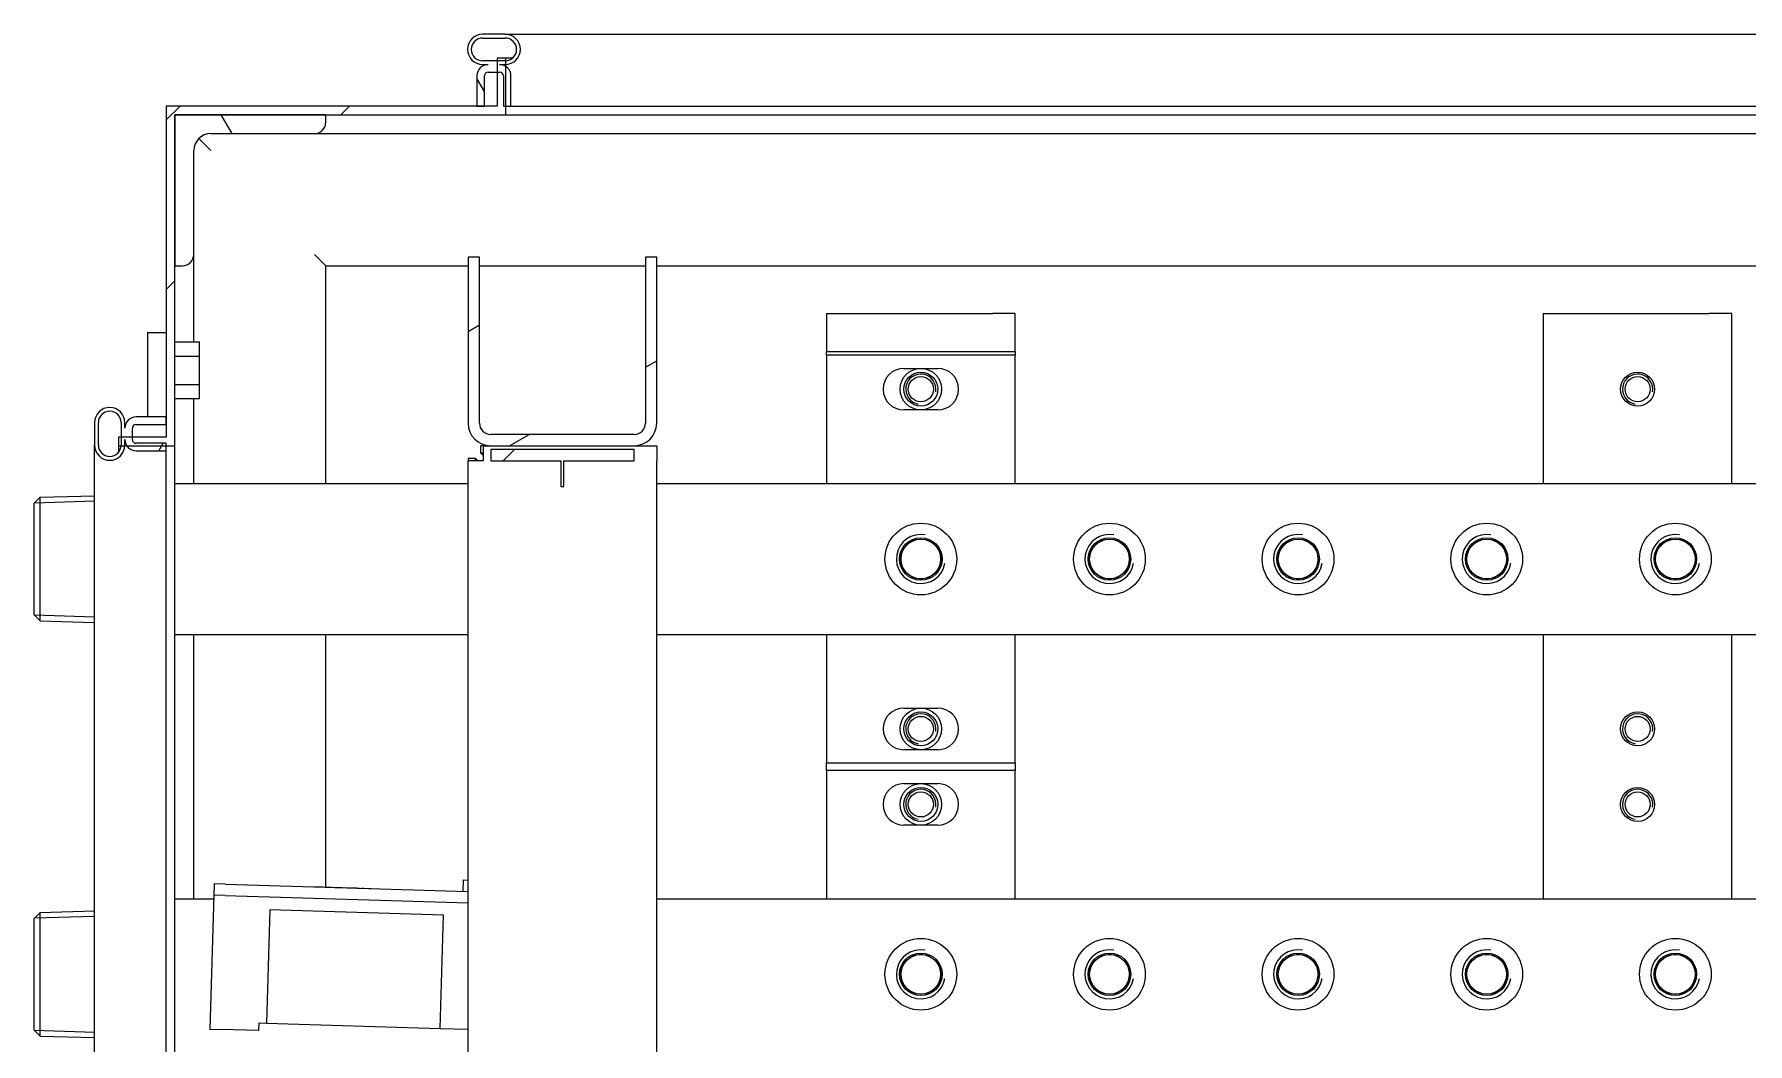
# Model space of a CAD drawing. Header units: millimetres. Extents: x 0 to 5940, y 0 to 4200.
# Drawn here: x 2902.6 to 3356.8, y 3276.6 to 3544 of the extents above; entities that cross this region are included whole.
import ezdxf

# ---------------------------------------------------------------- set-up
doc = ezdxf.new("R2010")
doc.units = ezdxf.units.MM
doc.header["$LTSCALE"] = 10
doc.layers.add('가시적인 것(ISO)', color=3, linetype='Continuous', lineweight=5, true_color=0x00ff00)
doc.layers.add('가시적인 좁은 것(ISO)', color=3, linetype='Continuous', lineweight=5, true_color=0x00ff00)
doc.layers.add('해치(ISO)', color=7, linetype='Continuous', lineweight=5)
pattern_1 = [(45, (0, 0), (-22.45064, 22.45064), [])]
pattern_2 = [(120.0002, (0, 0), (-27.49626, -15.87508), [])]

msp = doc.modelspace()

# ---------------------------------------------------------------- hatches: boundary and pattern name
at = {"layer": '해치(ISO)'}
h = msp.add_hatch(dxfattribs=at)
h.set_pattern_fill('ANSI31', color=256, scale=254, angle=75.00018, style=0)
h.set_pattern_definition(pattern_2)
edge = h.paths.add_edge_path()
edge.add_line((3028.955, 3525.014), (3028.955, 3533.014))
edge.add_ellipse((3025.955, 3533.014), major_axis=(3, 0), ratio=1, start_angle=0, end_angle=56.63299)
edge.add_ellipse((3025.955, 3533.014), major_axis=(1.65, 2.505), ratio=1, start_angle=0, end_angle=33.36701)
edge.add_line((3025.955, 3536.014), (3027.455, 3536.014))
edge.add_ellipse((3027.455, 3540.014), major_axis=(0, -4), ratio=1, start_angle=0, end_angle=2.1491)
edge.add_ellipse((3027.455, 3540.014), major_axis=(0.15, -3.997), ratio=1, start_angle=0, end_angle=177.8509)
edge.add_line((3027.455, 3544.014), (3021.455, 3544.014))
edge.add_ellipse((3021.455, 3540.014), major_axis=(0, 4), ratio=1, start_angle=0, end_angle=180)
edge.add_line((3021.455, 3536.014), (3022.955, 3536.014))
edge.add_ellipse((3022.955, 3533.014), major_axis=(0, 3), ratio=1, start_angle=0, end_angle=90)
edge.add_line((3019.955, 3533.014), (3019.955, 3525.014))
edge.add_line((3019.955, 3525.014), (3021.955, 3525.014))
edge.add_line((3021.955, 3525.014), (3021.955, 3533.014))
edge.add_ellipse((3022.955, 3533.014), major_axis=(-1, 0), ratio=1, start_angle=270, end_angle=360, ccw=False)
edge.add_line((3022.955, 3534.014), (3025.305, 3534.014))
edge.add_line((3025.305, 3534.014), (3025.955, 3534.014))
edge.add_ellipse((3025.955, 3533.014), major_axis=(0, 1), ratio=1, start_angle=270, end_angle=360, ccw=False)
edge.add_line((3026.955, 3533.014), (3026.955, 3525.014))
edge.add_line((3026.955, 3525.014), (3027.605, 3525.014))
edge.add_line((3027.605, 3525.014), (3028.955, 3525.014))
edge = h.paths.add_edge_path(flags=0)
edge.add_ellipse((3027.455, 3540.014), major_axis=(0, 3), ratio=1, start_angle=182.86598, end_angle=360)
edge.add_line((3027.455, 3543.014), (3021.455, 3543.014))
edge.add_ellipse((3021.455, 3540.014), major_axis=(0, -3), ratio=1, start_angle=180, end_angle=360)
edge.add_line((3021.455, 3537.014), (3025.305, 3537.014))
edge.add_line((3025.305, 3537.014), (3027.455, 3537.014))
edge.add_ellipse((3027.455, 3540.014), major_axis=(0.15, -2.996), ratio=1, start_angle=357.13402, end_angle=360)
edge = h.paths.add_edge_path()
edge.add_line((3643.755, 3536.014), (3645.255, 3536.014))
edge.add_ellipse((3645.255, 3533.014), major_axis=(0, 3), ratio=1, start_angle=0, end_angle=90)
edge.add_line((3642.255, 3533.014), (3642.255, 3525.014))
edge.add_line((3642.255, 3525.014), (3644.255, 3525.014))
edge.add_line((3644.255, 3525.014), (3644.255, 3533.014))
edge.add_ellipse((3645.255, 3533.014), major_axis=(-1, 0), ratio=1, start_angle=270, end_angle=360, ccw=False)
edge.add_line((3645.255, 3534.014), (3647.605, 3534.014))
edge.add_line((3647.605, 3534.014), (3648.255, 3534.014))
edge.add_ellipse((3648.255, 3533.014), major_axis=(0, 1), ratio=1, start_angle=270, end_angle=360, ccw=False)
edge.add_line((3649.255, 3533.014), (3649.255, 3525.014))
edge.add_line((3649.255, 3525.014), (3649.905, 3525.014))
edge.add_line((3649.905, 3525.014), (3651.255, 3525.014))
edge.add_line((3651.255, 3525.014), (3651.255, 3533.014))
edge.add_ellipse((3648.255, 3533.014), major_axis=(3, 0), ratio=1, start_angle=0, end_angle=56.63299)
edge.add_ellipse((3648.255, 3533.014), major_axis=(1.65, 2.505), ratio=1, start_angle=0, end_angle=33.36701)
edge.add_line((3648.255, 3536.014), (3649.755, 3536.014))
edge.add_ellipse((3649.755, 3540.014), major_axis=(0, -4), ratio=1, start_angle=0, end_angle=2.1491)
edge.add_ellipse((3649.755, 3540.014), major_axis=(0.15, -3.997), ratio=1, start_angle=0, end_angle=177.8509)
edge.add_line((3649.755, 3544.014), (3643.755, 3544.014))
edge.add_ellipse((3643.755, 3540.014), major_axis=(0, 4), ratio=1, start_angle=0, end_angle=180)
edge = h.paths.add_edge_path(flags=0)
edge.add_line((3649.755, 3537.014), (3647.605, 3537.014))
edge.add_line((3647.605, 3537.014), (3643.755, 3537.014))
edge.add_ellipse((3643.755, 3540.014), major_axis=(0, -3), ratio=1, start_angle=180, end_angle=360, ccw=False)
edge.add_line((3643.755, 3543.014), (3649.755, 3543.014))
edge.add_ellipse((3649.755, 3540.014), major_axis=(0, 3), ratio=1, start_angle=182.86598, end_angle=360, ccw=False)
edge.add_ellipse((3649.755, 3540.014), major_axis=(0.15, -2.996), ratio=1, start_angle=357.13402, end_angle=360, ccw=False)
h = msp.add_hatch(dxfattribs=at)
h.set_pattern_fill('ANSI31', color=256, scale=254, style=0)
h.set_pattern_definition(pattern_1)
h.paths.add_polyline_path([(2924.905, 2862.714), (2925.601, 2862.714), (2926.602, 2862.714), (2927.099, 2862.714), (2937.605, 2862.714), (2937.605, 2861.364), (2937.605, 2775.014), (3004.955, 2775.014), (3006.955, 2775.014), (3010.305, 2775.014), (3010.305, 2766.014), (3010.305, 2763.014), (3010.305, 2762.314), (3012.605, 2762.314), (3012.605, 2763.011), (3012.605, 2764.011), (3012.605, 2764.509), (3012.605, 2775.014), (3012.605, 2777.314), (2979.905, 2777.314), (2939.905, 2777.314), (2939.905, 2817.314), (2939.905, 2865.014), (2928.605, 2865.014), (2925.605, 2865.014), (2924.905, 2865.014)])
h.paths.add_polyline_path([(3025.305, 3537.714), (3025.305, 3537.014), (3025.305, 3534.014), (3025.305, 3525.014), (3021.955, 3525.014), (3019.955, 3525.014), (2937.605, 3525.014), (2937.605, 3442.664), (2937.605, 3440.664), (2937.605, 3437.314), (2928.605, 3437.314), (2925.605, 3437.314), (2924.905, 3437.314), (2924.905, 3435.014), (2925.601, 3435.014), (2926.602, 3435.014), (2927.099, 3435.014), (2937.605, 3435.014), (2939.905, 3435.014), (2939.905, 3482.714), (2939.905, 3522.714), (2979.905, 3522.714), (3027.605, 3522.714), (3027.605, 3525.014), (3027.605, 3535.52), (3027.605, 3536.017), (3027.605, 3537.018), (3027.605, 3537.714)])
h.paths.add_polyline_path([(3649.905, 3525.014), (3649.905, 3535.52), (3649.905, 3536.017), (3649.905, 3537.018), (3649.905, 3537.714), (3647.605, 3537.714), (3647.605, 3537.014), (3647.605, 3534.014), (3647.605, 3522.714), (3695.305, 3522.714), (3735.305, 3522.714), (3735.305, 3482.714), (3735.305, 2817.314), (3735.305, 2777.314), (3695.305, 2777.314), (3662.605, 2777.314), (3662.605, 2766.014), (3662.605, 2763.014), (3662.605, 2762.314), (3664.905, 2762.314), (3664.905, 2763.011), (3664.905, 2764.011), (3664.905, 2764.509), (3664.905, 2775.014), (3666.255, 2775.014), (3737.605, 2775.014), (3737.605, 3525.014), (3651.255, 3525.014)])
h = msp.add_hatch(dxfattribs=at)
h.set_pattern_fill('ANSI31', color=256, scale=254, angle=75.00018, style=0)
h.set_pattern_definition(pattern_2)
edge = h.paths.add_edge_path()
edge.add_line((3698.305, 3517.714), (3725.805, 3517.714))
edge.add_ellipse((3725.805, 3513.214), major_axis=(0, 4.5), ratio=1, start_angle=270, end_angle=360, ccw=False)
edge.add_line((3730.305, 3513.214), (3730.305, 3485.714))
edge.add_ellipse((3733.305, 3485.714), major_axis=(-3, 0), ratio=1, start_angle=0, end_angle=90)
edge.add_line((3733.305, 3482.714), (3735.305, 3482.714))
edge.add_line((3735.305, 3482.714), (3735.305, 3522.714))
edge.add_line((3735.305, 3522.714), (3695.305, 3522.714))
edge.add_line((3695.305, 3522.714), (3695.305, 3520.714))
edge.add_ellipse((3698.305, 3520.714), major_axis=(-3, 0), ratio=1, start_angle=0, end_angle=90)
edge = h.paths.add_edge_path()
edge.add_line((2939.905, 3482.714), (2941.905, 3482.714))
edge.add_ellipse((2941.905, 3485.714), major_axis=(0, -3), ratio=1, start_angle=0, end_angle=90)
edge.add_line((2944.905, 3485.714), (2944.905, 3513.214))
edge.add_ellipse((2949.405, 3513.214), major_axis=(-4.5, 0), ratio=1, start_angle=270, end_angle=360, ccw=False)
edge.add_line((2949.405, 3517.714), (2976.905, 3517.714))
edge.add_ellipse((2976.905, 3520.714), major_axis=(0, -3), ratio=1, start_angle=0, end_angle=90)
edge.add_line((2979.905, 3520.714), (2979.905, 3522.714))
edge.add_line((2979.905, 3522.714), (2939.905, 3522.714))
edge.add_line((2939.905, 3522.714), (2939.905, 3482.714))
edge = h.paths.add_edge_path()
edge.add_line((2939.905, 2817.314), (2939.905, 2777.314))
edge.add_line((2939.905, 2777.314), (2979.905, 2777.314))
edge.add_line((2979.905, 2777.314), (2979.905, 2779.314))
edge.add_ellipse((2976.905, 2779.314), major_axis=(3, 0), ratio=1, start_angle=0, end_angle=90)
edge.add_line((2976.905, 2782.314), (2949.143, 2782.314))
edge.add_ellipse((2949.143, 2786.814), major_axis=(0, -4.5), ratio=1, start_angle=269.50889, end_angle=360, ccw=False)
edge.add_line((2944.644, 2786.853), (2944.879, 2814.289))
edge.add_ellipse((2941.879, 2814.314), major_axis=(3, -0.026), ratio=1, start_angle=0, end_angle=90.49111)
edge.add_line((2941.879, 2817.314), (2939.905, 2817.314))
edge = h.paths.add_edge_path()
edge.add_line((3730.331, 2814.289), (3730.566, 2786.853))
edge.add_ellipse((3726.066, 2786.814), major_axis=(4.5, 0.039), ratio=1, start_angle=269.50889, end_angle=360, ccw=False)
edge.add_line((3726.066, 2782.314), (3698.305, 2782.314))
edge.add_ellipse((3698.305, 2779.314), major_axis=(0, 3), ratio=1, start_angle=0, end_angle=90)
edge.add_line((3695.305, 2779.314), (3695.305, 2777.314))
edge.add_line((3695.305, 2777.314), (3735.305, 2777.314))
edge.add_line((3735.305, 2777.314), (3735.305, 2817.314))
edge.add_line((3735.305, 2817.314), (3733.331, 2817.314))
edge.add_ellipse((3733.331, 2814.314), major_axis=(0, 3), ratio=1, start_angle=0, end_angle=90.49111)
h = msp.add_hatch(dxfattribs=at)
h.set_pattern_fill('ANSI31', color=256, scale=254, angle=-14.99998, style=0)
h.set_pattern_definition([(30, (0, 0), (-15.875, 27.4963), [])])
edge = h.paths.add_edge_path()
edge.add_line((3020.605, 3485.014), (3017.605, 3485.014))
edge.add_line((3017.605, 3485.014), (3017.605, 3441.014))
edge.add_ellipse((3023.605, 3441.014), major_axis=(-6, 0), ratio=1, start_angle=0, end_angle=90)
edge.add_line((3023.605, 3435.014), (3061.605, 3435.014))
edge.add_ellipse((3061.605, 3441.014), major_axis=(0, -6), ratio=1, start_angle=0, end_angle=90)
edge.add_line((3067.605, 3441.014), (3067.605, 3485.014))
edge.add_line((3067.605, 3485.014), (3064.605, 3485.014))
edge.add_line((3064.605, 3485.014), (3064.605, 3441.014))
edge.add_ellipse((3061.605, 3441.014), major_axis=(3, 0), ratio=1, start_angle=270, end_angle=360, ccw=False)
edge.add_line((3061.605, 3438.014), (3023.605, 3438.014))
edge.add_ellipse((3023.605, 3441.014), major_axis=(0, -3), ratio=1, start_angle=270, end_angle=360, ccw=False)
edge.add_line((3020.605, 3441.014), (3020.605, 3485.014))
h = msp.add_hatch(dxfattribs=at)
h.set_pattern_fill('ANSI31', color=256, scale=254, angle=14.99998, style=0)
h.set_pattern_definition([(60, (0, 0), (-27.4963, 15.875), [])])
edge = h.paths.add_edge_path()
edge.add_line((2937.605, 2870.364), (2929.605, 2870.364))
edge.add_ellipse((2929.605, 2867.364), major_axis=(0, 3), ratio=1, start_angle=0, end_angle=90)
edge.add_line((2926.605, 2867.364), (2926.605, 2868.864))
edge.add_ellipse((2922.605, 2868.864), major_axis=(4, 0), ratio=1, start_angle=0, end_angle=180)
edge.add_line((2918.605, 2868.864), (2918.605, 2862.864))
edge.add_ellipse((2922.605, 2862.864), major_axis=(-4, 0), ratio=1, start_angle=0, end_angle=177.8509)
edge.add_ellipse((2922.605, 2862.864), major_axis=(3.997, -0.15), ratio=1, start_angle=0, end_angle=2.1491)
edge.add_line((2926.605, 2862.864), (2926.605, 2864.364))
edge.add_ellipse((2929.605, 2864.364), major_axis=(-3, 0), ratio=1, start_angle=0, end_angle=33.36701)
edge.add_ellipse((2929.605, 2864.364), major_axis=(-2.505, -1.65), ratio=1, start_angle=0, end_angle=56.63299)
edge.add_line((2929.605, 2861.364), (2937.605, 2861.364))
edge.add_line((2937.605, 2861.364), (2937.605, 2862.714))
edge.add_line((2937.605, 2862.714), (2937.605, 2863.364))
edge.add_line((2937.605, 2863.364), (2929.605, 2863.364))
edge.add_ellipse((2929.605, 2864.364), major_axis=(0, -1), ratio=1, start_angle=270, end_angle=360, ccw=False)
edge.add_line((2928.605, 2864.364), (2928.605, 2865.014))
edge.add_line((2928.605, 2865.014), (2928.605, 2867.364))
edge.add_ellipse((2929.605, 2867.364), major_axis=(-1, 0), ratio=1, start_angle=270, end_angle=360, ccw=False)
edge.add_line((2929.605, 2868.364), (2937.605, 2868.364))
edge.add_line((2937.605, 2868.364), (2937.605, 2870.364))
edge = h.paths.add_edge_path(flags=0)
edge.add_ellipse((2922.605, 2868.864), major_axis=(-3, 0), ratio=1, start_angle=180, end_angle=360)
edge.add_line((2919.605, 2868.864), (2919.605, 2862.864))
edge.add_ellipse((2922.605, 2862.864), major_axis=(2.996, -0.15), ratio=1, start_angle=182.86598, end_angle=360)
edge.add_ellipse((2922.605, 2862.864), major_axis=(3, 0), ratio=1, start_angle=357.13402, end_angle=360)
edge.add_line((2925.605, 2862.864), (2925.605, 2865.014))
edge.add_line((2925.605, 2865.014), (2925.605, 2868.864))
edge = h.paths.add_edge_path()
edge.add_line((2926.605, 3435.164), (2926.605, 3436.664))
edge.add_ellipse((2929.605, 3436.664), major_axis=(-3, 0), ratio=1, start_angle=0, end_angle=33.36701)
edge.add_ellipse((2929.605, 3436.664), major_axis=(-2.505, -1.65), ratio=1, start_angle=0, end_angle=56.63299)
edge.add_line((2929.605, 3433.664), (2937.605, 3433.664))
edge.add_line((2937.605, 3433.664), (2937.605, 3435.014))
edge.add_line((2937.605, 3435.014), (2937.605, 3435.664))
edge.add_line((2937.605, 3435.664), (2929.605, 3435.664))
edge.add_ellipse((2929.605, 3436.664), major_axis=(0, -1), ratio=1, start_angle=270, end_angle=360, ccw=False)
edge.add_line((2928.605, 3436.664), (2928.605, 3437.314))
edge.add_line((2928.605, 3437.314), (2928.605, 3439.664))
edge.add_ellipse((2929.605, 3439.664), major_axis=(-1, 0), ratio=1, start_angle=270, end_angle=360, ccw=False)
edge.add_line((2929.605, 3440.664), (2937.605, 3440.664))
edge.add_line((2937.605, 3440.664), (2937.605, 3442.664))
edge.add_line((2937.605, 3442.664), (2929.605, 3442.664))
edge.add_ellipse((2929.605, 3439.664), major_axis=(0, 3), ratio=1, start_angle=0, end_angle=90)
edge.add_line((2926.605, 3439.664), (2926.605, 3441.164))
edge.add_ellipse((2922.605, 3441.164), major_axis=(4, 0), ratio=1, start_angle=0, end_angle=180)
edge.add_line((2918.605, 3441.164), (2918.605, 3435.164))
edge.add_ellipse((2922.605, 3435.164), major_axis=(-4, 0), ratio=1, start_angle=0, end_angle=177.8509)
edge.add_ellipse((2922.605, 3435.164), major_axis=(3.997, -0.15), ratio=1, start_angle=0, end_angle=2.1491)
edge = h.paths.add_edge_path(flags=0)
edge.add_line((2925.605, 3441.164), (2925.605, 3437.314))
edge.add_line((2925.605, 3437.314), (2925.605, 3435.164))
edge.add_ellipse((2922.605, 3435.164), major_axis=(3, 0), ratio=1, start_angle=357.13402, end_angle=360, ccw=False)
edge.add_ellipse((2922.605, 3435.164), major_axis=(2.996, -0.15), ratio=1, start_angle=182.86598, end_angle=360, ccw=False)
edge.add_line((2919.605, 3435.164), (2919.605, 3441.164))
edge.add_ellipse((2922.605, 3441.164), major_axis=(-3, 0), ratio=1, start_angle=180, end_angle=360, ccw=False)
h = msp.add_hatch(dxfattribs=at)
h.set_pattern_fill('ANSI31', color=256, scale=254, style=0)
h.set_pattern_definition(pattern_1)
h.paths.add_polyline_path([(3042.222, 3424.214), (3042.987, 3424.214), (3042.987, 3431.014), (3061.605, 3431.014), (3061.605, 3434.014), (3023.605, 3434.014), (3023.605, 3431.014), (3042.222, 3431.014)])
h.paths.add_polyline_path([(3023.605, 2918.014), (3023.605, 2915.014), (3061.605, 2915.014), (3061.605, 2918.014), (3042.987, 2918.014), (3042.987, 2924.814), (3042.222, 2924.814), (3042.222, 2918.014)])

# ---------------------------------------------------------------- linework, layer by layer
at = {"layer": '가시적인 것(ISO)'}
for p, q in [((3027.455, 3544.014), (3021.455, 3544.014)), ((3021.455, 3543.014), (3027.455, 3543.014)), ((3027.455, 3544.014), (3643.755, 3544.014)), ((3027.455, 3537.014), (3021.455, 3537.014)), ((3021.455, 3536.014), (3022.955, 3536.014)), ((3022.955, 3534.014), (3025.955, 3534.014)), ((3025.305, 3537.714), (3025.305, 3525.014)), ((3027.605, 3537.714), (3025.305, 3537.714)), ((3025.955, 3536.014), (3027.455, 3536.014)), ((3027.605, 3522.714), (3027.605, 3537.714)), ((3029.381, 3537.714), (3027.605, 3537.714)), ((3019.955, 3533.014), (3019.955, 3525.014)), ((3021.955, 3525.014), (3021.955, 3533.014)), ((3026.955, 3533.014), (3026.955, 3525.014)), ((3028.955, 3525.014), (3028.955, 3533.014)), ((3025.305, 3525.014), (2937.605, 3525.014)), ((2937.605, 3525.014), (2937.605, 3437.314)), ((3019.955, 3525.014), (3021.955, 3525.014)), ((3026.955, 3525.014), (3028.955, 3525.014)), ((3028.955, 3525.014), (3642.255, 3525.014)), ((2939.905, 3435.014), (2939.905, 3522.714)), ((2939.905, 3522.714), (3027.605, 3522.714)), ((2979.905, 3522.714), (2939.905, 3522.714)), ((2939.905, 3522.714), (2939.905, 3482.714)), ((2979.905, 3520.714), (2979.905, 3522.714)), ((3027.605, 3522.714), (3647.605, 3522.714)), ((2949.405, 3513.214), (2946.223, 3516.396)), ((2949.405, 3517.714), (2976.905, 3517.714)), ((2976.905, 3517.714), (3698.305, 3517.714)), ((2944.905, 3485.714), (2944.905, 3513.214)), ((2944.905, 3462.52), (2944.905, 3485.714)), ((2976.905, 3485.714), (2979.905, 3482.714)), ((3020.605, 3485.014), (3017.605, 3485.014)), ((3017.605, 3485.014), (3017.605, 3441.014)), ((3020.605, 3441.014), (3020.605, 3485.014)), ((3067.605, 3485.014), (3064.605, 3485.014)), ((3064.605, 3485.014), (3064.605, 3441.014)), ((3067.605, 3441.014), (3067.605, 3485.014)), ((2939.905, 3482.714), (2941.905, 3482.714)), ((2979.905, 3482.714), (3017.605, 3482.714)), ((2979.905, 3425.014), (2979.905, 3482.714)), ((3020.605, 3482.714), (3064.605, 3482.714)), ((3067.605, 3482.714), (3567.605, 3482.714)), ((3112.605, 3470.014), (3112.605, 3460.014)), ((3112.605, 3470.014), (3156.605, 3470.014)), ((3162.605, 3470.014), (3156.605, 3470.014)), ((3162.605, 3460.014), (3162.605, 3470.014)), ((3302.605, 3470.014), (3302.605, 3425.014)), ((3302.605, 3470.014), (3346.605, 3470.014)), ((3352.605, 3470.014), (3346.605, 3470.014)), ((3352.605, 3425.014), (3352.605, 3470.014)), ((2932.605, 3465.014), (2932.605, 3442.664)), ((2932.605, 3465.014), (2937.605, 3465.014)), ((2939.905, 3462.52), (2946.405, 3462.52)), ((2946.405, 3458.767), (2946.405, 3462.52)), ((2939.905, 3458.767), (2946.405, 3458.767)), ((2946.405, 3451.262), (2946.405, 3458.767)), ((3112.605, 3460.014), (3162.605, 3460.014)), ((3112.605, 3459.014), (3112.605, 3460.014)), ((3162.605, 3459.014), (3112.605, 3459.014)), ((3112.605, 3459.014), (3112.605, 3425.014)), ((3162.605, 3460.014), (3162.605, 3459.014)), ((3162.605, 3425.014), (3162.605, 3459.014)), ((3133.105, 3455.514), (3142.105, 3455.514)), ((2939.905, 3451.262), (2946.405, 3451.262)), ((2939.905, 3447.509), (2946.405, 3447.509)), ((2944.905, 3425.014), (2944.905, 3447.509)), ((2946.405, 3447.509), (2946.405, 3451.262)), ((3142.105, 3444.514), (3133.105, 3444.514)), ((2918.605, 3441.164), (2918.605, 3435.164)), ((2919.605, 3435.164), (2919.605, 3441.164)), ((2925.605, 3441.164), (2925.605, 3435.164)), ((2926.605, 3439.664), (2926.605, 3441.164)), ((2928.605, 3436.664), (2928.605, 3439.664)), ((2937.605, 3442.664), (2929.605, 3442.664)), ((2929.605, 3440.664), (2937.605, 3440.664)), ((2937.605, 3440.664), (2937.605, 3442.664)), ((2918.605, 2868.864), (2918.605, 3435.164)), ((2937.605, 3437.314), (2924.905, 3437.314)), ((2924.905, 3437.314), (2924.905, 3435.014)), ((2924.905, 3435.014), (2939.905, 3435.014)), ((2924.905, 3435.014), (2924.905, 3433.238)), ((2926.605, 3435.164), (2926.605, 3436.664)), ((2937.605, 3435.664), (2929.605, 3435.664)), ((2929.605, 3433.664), (2937.605, 3433.664)), ((2937.605, 3433.664), (2937.605, 3435.664)), ((2937.605, 2870.364), (2937.605, 3433.664)), ((2939.905, 2865.014), (2939.905, 3435.014)), ((3021.605, 3435.014), (3021.019, 3435.014)), ((3021.019, 3433.014), (3021.019, 3435.014)), ((3021.605, 3435.014), (3021.605, 3431.014)), ((3021.605, 3435.014), (3023.605, 3435.014)), ((3061.605, 3438.014), (3023.605, 3438.014)), ((3023.605, 3435.014), (3061.605, 3435.014)), ((3061.605, 3434.014), (3023.605, 3434.014)), ((3023.605, 3434.014), (3023.605, 3431.014)), ((3061.605, 3435.014), (3067.605, 3435.014)), ((3061.605, 3431.014), (3061.605, 3434.014)), ((3067.605, 3435.014), (3067.605, 3431.014)), ((3017.605, 3431.6), (3017.605, 3431.014)), ((3019.605, 3431.6), (3017.605, 3431.6)), ((3021.605, 3431.014), (3017.605, 3431.014)), ((3017.605, 3265.014), (3017.605, 3431.014)), ((3019.605, 3431.014), (3019.605, 3431.6)), ((3020.19, 3431.014), (3019.605, 3431.6)), ((3021.605, 3433.014), (3021.019, 3433.014)), ((3021.605, 3432.429), (3021.019, 3433.014)), ((3023.605, 3431.014), (3042.222, 3431.014)), ((3042.222, 3431.014), (3042.222, 3424.214)), ((3042.987, 3424.214), (3042.987, 3431.014)), ((3042.987, 3431.014), (3061.605, 3431.014)), ((3067.605, 3245.014), (3067.605, 3431.014)), ((2939.905, 3425.014), (3017.605, 3425.014)), ((3067.605, 3425.014), (3537.605, 3425.014)), ((2902.605, 3419.814), (2904.155, 3421.364)), ((2904.155, 3421.364), (2918.605, 3421.795)), ((2904.155, 3388.664), (2904.155, 3421.364)), ((3042.222, 3424.214), (3042.987, 3424.214)), ((2902.605, 3390.214), (2902.605, 3419.814)), ((2902.605, 3390.214), (2904.155, 3388.664)), ((2904.155, 3388.664), (2918.605, 3388.234)), ((2939.905, 3385.014), (3017.605, 3385.014)), ((2944.905, 3315.014), (2944.905, 3385.014)), ((2979.905, 3318.118), (2979.905, 3385.014)), ((3067.605, 3385.014), (3537.605, 3385.014)), ((3112.605, 3385.014), (3112.605, 3351.014)), ((3162.605, 3351.014), (3162.605, 3385.014)), ((3302.605, 3385.014), (3302.605, 3315.014)), ((3352.605, 3315.014), (3352.605, 3385.014)), ((3133.105, 3365.514), (3142.105, 3365.514)), ((3142.105, 3354.514), (3133.105, 3354.514)), ((3112.605, 3351.014), (3162.605, 3351.014)), ((3112.605, 3349.014), (3112.605, 3351.014)), ((3162.605, 3349.014), (3112.605, 3349.014)), ((3112.605, 3349.014), (3112.605, 3315.014)), ((3162.605, 3351.014), (3162.605, 3349.014)), ((3162.605, 3315.014), (3162.605, 3349.014)), ((3133.105, 3345.514), (3142.105, 3345.514)), ((3142.105, 3334.514), (3133.105, 3334.514)), ((2950.198, 3315.999), (2949.131, 3280.515)), ((2950.288, 3318.998), (2950.198, 3315.999)), ((2953.197, 3315.909), (2950.198, 3315.999)), ((2953.197, 3315.909), (2950.198, 3315.999)), ((2953.287, 3318.908), (2950.288, 3318.998)), ((2953.197, 3315.909), (3017.605, 3313.973)), ((2953.197, 3315.909), (3017.605, 3313.973)), ((2953.287, 3318.908), (3017.605, 3316.975)), ((2976.902, 3318.198), (2976.902, 3318.208)), ((2979.139, 3318.131), (2979.139, 3318.141)), ((2979.723, 3318.123), (2980.344, 3318.105)), ((2979.723, 3318.113), (2979.723, 3318.123)), ((2980.344, 3318.105), (2980.707, 3318.094)), ((2980.344, 3318.095), (2980.344, 3318.105)), ((2980.706, 3318.084), (2980.707, 3318.094)), ((2981.429, 3318.062), (2981.43, 3318.072)), ((2982.172, 3318.05), (2982.317, 3318.045)), ((2982.172, 3318.04), (2982.172, 3318.05)), ((2982.317, 3318.035), (2982.317, 3318.045)), ((2984.256, 3317.977), (2984.256, 3317.987)), ((2984.33, 3317.975), (2984.33, 3317.985)), ((2984.795, 3317.971), (2986.119, 3317.931)), ((2984.795, 3317.961), (2984.795, 3317.971)), ((2986.119, 3317.921), (2986.119, 3317.931)), ((2986.45, 3317.911), (2986.451, 3317.921)), ((2986.586, 3317.907), (2986.587, 3317.917)), ((2988.803, 3317.84), (2988.804, 3317.85)), ((2988.804, 3317.85), (2988.829, 3317.85)), ((2988.829, 3317.84), (2988.829, 3317.85)), ((2989.365, 3317.834), (2989.83, 3317.82)), ((2989.365, 3317.824), (2989.365, 3317.834)), ((2989.83, 3317.82), (2991.44, 3317.771)), ((2989.83, 3317.81), (2989.83, 3317.82)), ((2991.44, 3317.771), (2991.905, 3317.757)), ((2991.44, 3317.761), (2991.44, 3317.771)), ((2991.905, 3317.747), (2991.905, 3317.757)), ((3016.258, 3317.015), (3016.348, 3320.014)), ((3016.348, 3320.014), (3017.605, 3319.976)), ((2902.605, 3309.814), (2904.155, 3311.364)), ((2904.155, 3311.364), (2918.605, 3311.795)), ((2904.155, 3278.664), (2904.155, 3311.364)), ((2939.905, 3315.014), (2950.168, 3315.014)), ((2965.086, 3312.05), (2964.185, 3282.064)), ((3011.065, 3310.668), (2965.086, 3312.05)), ((3067.605, 3315.014), (3537.605, 3315.014)), ((2902.605, 3280.214), (2902.605, 3309.814)), ((3010.164, 3280.682), (3011.065, 3310.668)), ((2902.605, 3280.214), (2904.155, 3278.664)), ((2949.131, 3280.515), (2952.13, 3280.425)), ((2962.126, 3280.125), (2952.13, 3280.425)), ((2962.126, 3280.125), (2962.186, 3282.124)), ((2962.186, 3282.124), (2964.185, 3282.064)), ((2964.185, 3282.064), (3010.164, 3280.682)), ((3010.164, 3280.682), (3017.605, 3280.458)), ((2904.155, 3278.664), (2918.605, 3278.234))]:
    msp.add_line(p, q, dxfattribs=at)
for centre, radius in [((3137.605, 3450.014), 5.5), ((3137.605, 3450.014), 4.5), ((3137.605, 3450.014), 3.324), ((3327.605, 3450.014), 4.5), ((3327.605, 3450.014), 3.324), ((3137.605, 3405.014), 9.5), ((3187.605, 3405.014), 9.5), ((3237.605, 3405.014), 9.5), ((3287.605, 3405.014), 9.5), ((3337.605, 3405.014), 9.5), ((3137.605, 3405.014), 5.638), ((3137.605, 3405.014), 5.295), ((3137.605, 3405.014), 5.25), ((3187.605, 3405.014), 5.638), ((3187.605, 3405.014), 5.295), ((3187.605, 3405.014), 5.25), ((3237.605, 3405.014), 5.638), ((3237.605, 3405.014), 5.295), ((3237.605, 3405.014), 5.25), ((3287.605, 3405.014), 5.638), ((3287.605, 3405.014), 5.295), ((3287.605, 3405.014), 5.25), ((3337.605, 3405.014), 5.638), ((3337.605, 3405.014), 5.295), ((3337.605, 3405.014), 5.25), ((3137.605, 3360.014), 5.5), ((3137.605, 3360.014), 4.5), ((3137.605, 3360.014), 3.324), ((3327.605, 3360.014), 4.5), ((3327.605, 3360.014), 3.324), ((3137.605, 3340.014), 5.5), ((3137.605, 3340.014), 4.5), ((3137.605, 3340.014), 3.324), ((3327.605, 3340.014), 4.5), ((3327.605, 3340.014), 3.324), ((3137.605, 3295.014), 9.5), ((3187.605, 3295.014), 9.5), ((3237.605, 3295.014), 9.5), ((3287.605, 3295.014), 9.5), ((3337.605, 3295.014), 9.5), ((3137.605, 3295.014), 5.638), ((3137.605, 3295.014), 5.294), ((3137.605, 3295.014), 5.25), ((3187.605, 3295.014), 5.638), ((3187.605, 3295.014), 5.294), ((3187.605, 3295.014), 5.25), ((3237.605, 3295.014), 5.638), ((3237.605, 3295.014), 5.294), ((3237.605, 3295.014), 5.25), ((3287.605, 3295.014), 5.638), ((3287.605, 3295.014), 5.294), ((3287.605, 3295.014), 5.25), ((3337.605, 3295.014), 5.638), ((3337.605, 3295.014), 5.294), ((3337.605, 3295.014), 5.25)]:
    msp.add_circle(centre, radius, dxfattribs=at)
for centre, radius, start, end in [((3021.455, 3540.014), 4, 90, 270), ((3021.455, 3540.014), 3, 90, 270), ((3027.455, 3540.014), 4, 270, 90), ((3027.455, 3540.014), 3, 270, 90), ((3022.955, 3533.014), 3, 90, 180), ((3022.955, 3533.014), 1, 90, 180), ((3025.955, 3533.014), 3, 0, 90), ((3025.955, 3533.014), 1, 0, 90), ((2976.905, 3520.714), 3, 270, 0), ((2949.405, 3513.214), 4.5, 90, 180), ((2941.905, 3485.714), 3, 270, 0), ((3133.105, 3450.014), 5.5, 90, 270), ((3142.105, 3450.014), 5.5, 270, 90), ((2922.605, 3441.164), 4, 0, 180), ((2922.605, 3441.164), 3, 0, 180), ((2929.605, 3439.664), 3, 90, 180), ((2929.605, 3439.664), 1, 90, 180), ((3023.605, 3441.014), 6, 180, 270), ((3023.605, 3441.014), 3, 180, 270), ((3061.605, 3441.014), 6, 270, 0), ((3061.605, 3441.014), 3, 270, 0), ((2922.605, 3435.164), 4, 180, 0), ((2922.605, 3435.164), 3, 180, 0), ((2929.605, 3436.664), 3, 180, 270), ((2929.605, 3436.664), 1, 180, 270), ((3133.105, 3360.014), 5.5, 90, 270), ((3142.105, 3360.014), 5.5, 270, 90), ((3133.105, 3340.014), 5.5, 90, 270), ((3142.105, 3340.014), 5.5, 270, 90)]:
    msp.add_arc(centre, radius, start, end, dxfattribs=at)
for points in [[(2976.902, 3318.208), (2977.119, 3318.202), (2977.444, 3318.192), (2978.019, 3318.175)], [(2978.019, 3318.175), (2978.592, 3318.157), (2978.92, 3318.147), (2979.139, 3318.141)], [(2980.707, 3318.094), (2980.729, 3318.093), (2981.07, 3318.083), (2981.43, 3318.072)], [(2982.317, 3318.045), (2982.538, 3318.039), (2982.87, 3318.029), (2983.36, 3318.014)], [(2983.36, 3318.014), (2983.593, 3318.007), (2984.112, 3317.991), (2984.256, 3317.987)], [(2984.256, 3317.987), (2984.293, 3317.986), (2984.33, 3317.985)], [(2986.451, 3317.921), (2986.505, 3317.92), (2986.587, 3317.917)], [(2986.587, 3317.917), (2986.811, 3317.91), (2987.332, 3317.895), (2987.627, 3317.886)], [(2987.627, 3317.886), (2988.14, 3317.87), (2988.538, 3317.858), (2988.804, 3317.85)]]:
    msp.add_open_spline(points, degree=2, dxfattribs=at)
at = {"layer": '가시적인 좁은 것(ISO)'}
for p, q in [((2918.605, 3420.315), (2902.63, 3419.839)), ((2902.63, 3390.189), (2918.605, 3389.713)), ((2918.605, 3310.315), (2902.63, 3309.839)), ((2902.63, 3280.189), (2918.605, 3279.713))]:
    msp.add_line(p, q, dxfattribs=at)
for centre, radius, start, end in [((3137.605, 3450.014), 4, 350, 260), ((3327.605, 3450.014), 4, 350, 260), ((3137.605, 3405.014), 6.495, 80, 350), ((3187.605, 3405.014), 6.495, 80, 350), ((3237.605, 3405.014), 6.495, 80, 350), ((3287.605, 3405.014), 6.495, 80, 350), ((3337.605, 3405.014), 6.495, 80, 350), ((3137.605, 3360.014), 4, 350, 260), ((3327.605, 3360.014), 4, 350, 260), ((3137.605, 3340.014), 4, 350, 260), ((3327.605, 3340.014), 4, 350, 260), ((3137.605, 3295.014), 6.495, 80, 350), ((3187.605, 3295.014), 6.495, 80, 350), ((3237.605, 3295.014), 6.495, 80, 350), ((3287.605, 3295.014), 6.495, 80, 350), ((3337.605, 3295.014), 6.495, 80, 350)]:
    msp.add_arc(centre, radius, start, end, dxfattribs=at)

doc.saveas('drawing.dxf')
